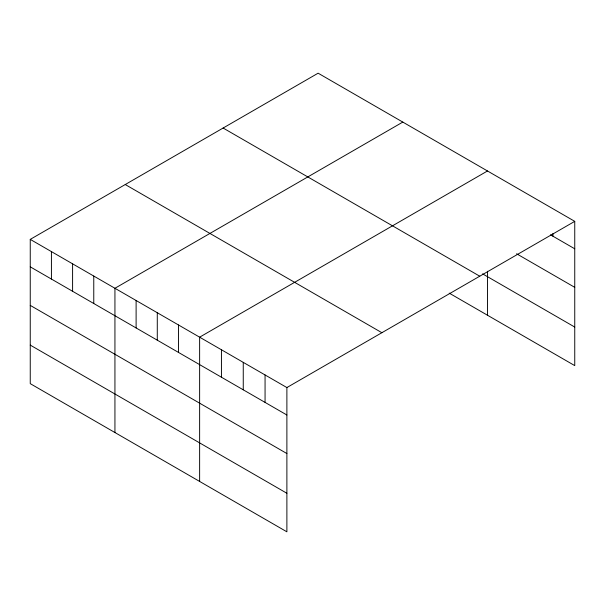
<?xml version="1.0" encoding="UTF-8"?>
<svg xmlns="http://www.w3.org/2000/svg" width="605" height="605" viewBox="0 0 605 605"><rect width="100%" height="100%" fill="white"/><g stroke="black" fill="none" stroke-linecap="round" stroke-linejoin="round"><path stroke-width="0.91" d="M30.25 239.383L286.883 387.555L286.883 531.81L30.25 383.646L30.25 239.383L318.117 73.19L574.75 221.354L574.75 365.617L449.22 293.138M402.809 122.081L114.935 288.282L114.935 432.545M487.494 170.973L199.627 337.174L199.627 481.436M286.883 387.555L574.75 221.354M550.512 234.808L574.75 248.799M516.579 253.76L574.75 287.345M482.608 273.868L574.75 327.063M223.124 128.033L479.75 276.198M125.25 184.54L381.876 332.705M30.25 266.835L286.883 415M30.25 305.381L286.883 453.546M30.25 345.1L286.883 493.264M552.94 233.462L552.94 236.207M487.494 271.274L487.494 315.235M265.066 374.956L265.066 402.401M243.255 362.365L243.255 389.809M221.438 349.773L221.438 377.217M178.452 324.953L178.452 352.397M157.285 312.732L157.285 340.176M136.11 300.503L136.11 327.948M93.767 276.062L93.767 303.506M72.592 263.833L72.592 291.277M51.425 251.612L51.425 279.056"/></g></svg>
